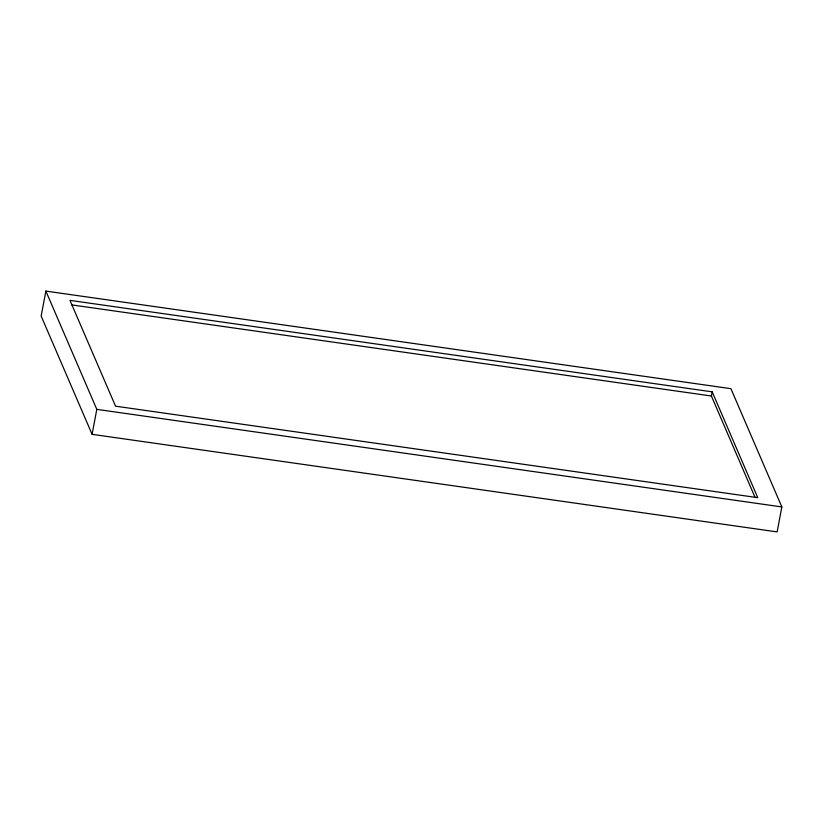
<?xml version="1.0" encoding="UTF-8"?>
<svg xmlns="http://www.w3.org/2000/svg" width="823" height="823" viewBox="0 0 823 823"><rect width="100%" height="100%" fill="white"/><g stroke="black" fill="none" stroke-linecap="round" stroke-linejoin="round"><path stroke-width="1.23" d="M45.872 291.095L41.15 316.063L92.083 434.328L777.128 531.905L781.85 506.937L730.917 388.672L45.872 291.095L96.805 409.36L92.083 434.328M754.948 497.123L711.401 396.007L712.193 391.851L69.965 300.364L115.539 406.181L757.767 497.668L712.193 391.851M71.724 304.891L711.401 396.007M96.805 409.36L781.85 506.937"/></g></svg>
